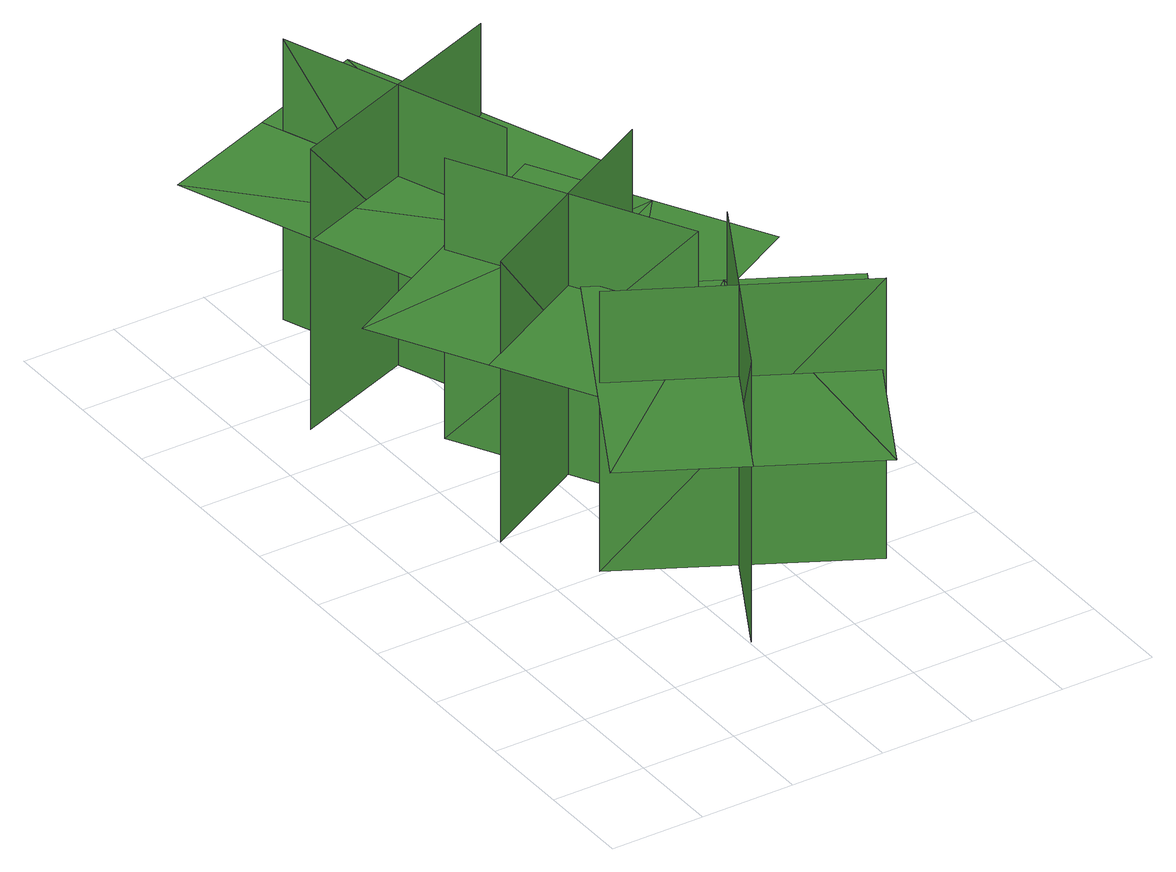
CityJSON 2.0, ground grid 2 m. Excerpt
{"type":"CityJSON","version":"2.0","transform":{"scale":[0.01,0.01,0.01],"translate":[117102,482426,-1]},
"CityObjects":{
"tree1":{"type":"SolitaryVegetationObject","geometry":[{"type":"MultiSurface","lod":"1","boundaries":[[[0,1,2]],[[0,2,3]],[[4,5,6]],[[4,6,7]],[[8,9,10]],[[8,10,11]],[[8,11,12]],[[8,12,13]]]}]},
"tree2":{"type":"SolitaryVegetationObject","geometry":[{"type":"MultiSurface","lod":"1","boundaries":[[[14,15,16]],[[14,16,17]],[[18,19,20]],[[18,20,21]],[[22,23,24]],[[22,24,25]],[[22,25,26]],[[22,26,27]]]}]},
"tree3":{"type":"SolitaryVegetationObject","geometry":[{"type":"MultiSurface","lod":"1","boundaries":[[[28,29,30]],[[28,30,31]],[[32,33,34]],[[32,34,35]],[[36,37,38]],[[36,38,39]],[[36,39,40]],[[36,40,41]]]}]}
},
"vertices":[
[274,568,92],[274,568,712],[745,315,712],[745,315,92],[622,666,92],[622,666,712],[378,212,712],[378,212,92],[660,736,510],[424,862,510],[120,297,510],[356,171,510],[591,44,510],[895,609,510],
[299,1132,74],[299,1132,694],[555,663,694],[555,663,74],[644,1023,74],[644,1023,694],[191,777,694],[191,777,74],[713,1061,492],[585,1296,492],[22,989,492],[150,754,492],[279,519,492],[842,827,492],
[619,1500,60],[619,1500,680],[119,1312,680],[119,1312,60],[464,1174,60],[464,1174,680],[283,1657,680],[283,1657,60],[492,1100,478],[742,1194,478],[517,1795,478],[266,1701,478],[16,1607,478],[241,1006,478]
]}
